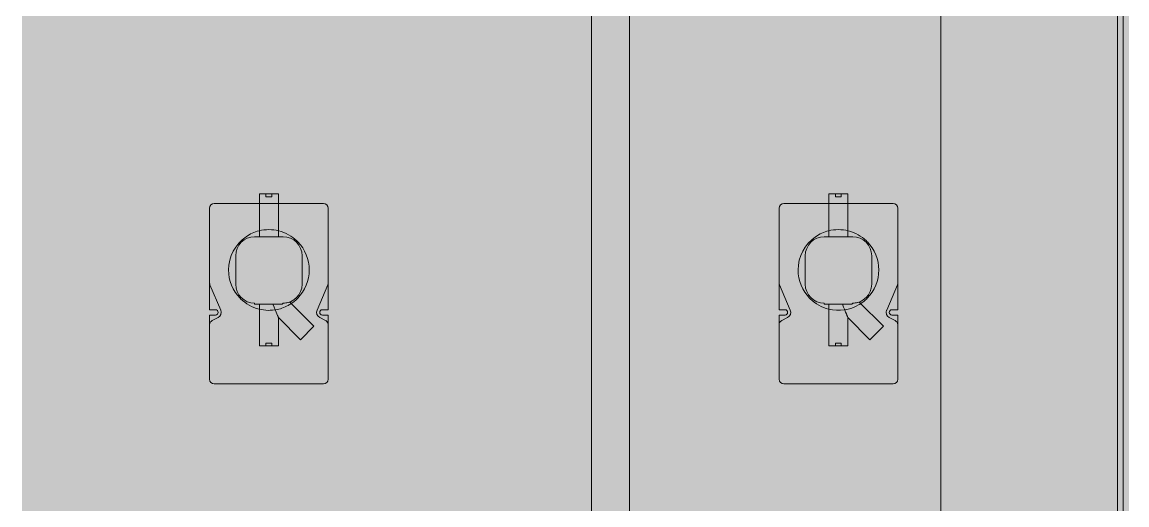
# Model space of a CAD drawing. Header units: millimetres. Extents: x -11450 to 1579, y -1115 to 3078.
# Drawn here: x -6540 to -5376, y 1453 to 1961 of the extents above; entities that cross this region are included whole.
import ezdxf

# ---------------------------------------------------------------- set-up
doc = ezdxf.new("R2010")
doc.units = ezdxf.units.MM
for name, color, linetype, lineweight in [('A-WALL-____-OTLN', 113, 'Continuous', 20), ('E-ELEC-EQPM-OTLN', 71, 'Continuous', 9), ('G-XREF-____-OTLN', 8, 'Continuous', 9), ('M-EQPM-____-OTLN', 50, 'Continuous', 9)]:
    doc.layers.add(name, color=color, linetype=linetype, lineweight=lineweight)

# ---------------------------------------------------------------- blocks, each defined once
blk = doc.blocks.new('SLM 0100 frame 19_02_26 - ASY SLM 0100 frame_iam-1661710-Разрез 11')
at = {"layer": 'G-XREF-____-OTLN'}
for points in [[(-5380, 0), (-5374, 0), (-5374, 2690), (-5380, 2690), (-5380, 28.9)], [(-5938.8, 140), (-5936, 140), (-5936, 2105), (-5940, 2105), (-5940, 140)], [(-5904, 140), (-5904, 2105), (-5936, 2105), (-5936, 140), (-5910.5, 140)], [(-5901.2, 140), (-5900, 140), (-5900, 2105), (-5904, 2105), (-5904, 140)]]:
    blk.add_hatch(color=256, dxfattribs=at).paths.add_polyline_path(points)
for p, q in [((-5940, 2105), (-5940, 140)), ((-5900, 140), (-5900, 2105)), ((-5380, 2105.6), (-5380, 139.4))]:
    blk.add_line(p, q, dxfattribs=at)
blk = doc.blocks.new('SLM 0100 frame 19_02_26 - Standard-1660941-Разрез 11')
blk.add_blockref('SLM 0100 frame 19_02_26 - ASY SLM 0100 frame_iam-1661710-Разрез 11', (0, 0))
blk = doc.blocks.new('Control box _1 - Шкаф ШУН-НС1-1447558-Разрез 11')
at = {"layer": 'E-ELEC-EQPM-OTLN'}
h = blk.add_hatch(color=9, dxfattribs=at)
h.paths.add_polyline_path([(-5954.3, 1312.4), (-5940, 1312.4), (-5940, 1400), (-5954.3, 1400), (-5954.3, 1325.5)])
h.paths.add_polyline_path([(-5497.7, 1312.4), (-5380, 1312.4), (-5380, 1400), (-5540, 1400), (-5540, 1312.4)])
h.paths.add_polyline_path([(-5580, 1312.4), (-5580, 1400), (-5900, 1400), (-5900, 1312.4), (-5704.1, 1312.4)])
h.paths.add_polyline_path([(-5600.9, 2050), (-5580, 2050), (-5580, 2105), (-5900, 2105), (-5900, 2050), (-5704.1, 2050)])
h.paths.add_polyline_path([(-5940, 2050), (-5940, 2105), (-5954.3, 2105), (-5954.3, 2050)])
for p, q in [((-5954.3, 2105), (-5954.3, 2050)), ((-5954.3, 2050), (-5954.3, 2105)), ((-5954.3, 1400), (-5954.3, 1312.4)), ((-5954.3, 1312.4), (-5954.3, 1400)), ((-5954.3, 1312.4), (-5940, 1312.4)), ((-5940, 1312.4), (-5954.3, 1312.4)), ((-5900, 1312.4), (-5380, 1312.4)), ((-5380, 1312.4), (-5900, 1312.4))]:
    blk.add_line(p, q, dxfattribs=at)
blk = doc.blocks.new('Control box _1 - Шкаф ШУН-ПВ-1447578-Разрез 11')
at = {"layer": 'E-ELEC-EQPM-OTLN'}
h = blk.add_hatch(color=9, dxfattribs=at)
h.paths.add_polyline_path([(-5300, 1400), (-5193.2, 1400), (-5193.2, 1500), (-5300, 1500), (-5300, 1465.7)])
h.paths.add_polyline_path([(-5084.9, 1400), (-4984.8, 1400), (-4984.8, 1500), (-5130.2, 1500), (-5130.2, 1400)])
h.paths.add_polyline_path([(-5300, 1540), (-5193.2, 1540), (-5193.4, 1638), (-5198.2, 1638), (-5198.2, 1652), (-5244.2, 1652), (-5244.2, 1670), (-5206.7, 1670), (-5206.7, 1679), (-5228.2, 1679), (-5228.2, 1682), (-5259.2, 1682), (-5259.2, 1703), (-5201.7, 1703), (-5201.7, 1741.3), (-5230.5, 1741.3), (-5230.5, 1769), (-5267, 1789.4), (-5267, 1789.7), (-5269.3, 1790), (-5286.6, 1790.3), (-5289, 1791), (-5289.8, 1791.6), (-5290.9, 1793.1), (-5291.3, 1795), (-5291.3, 1862), (-5298.8, 1862), (-5298.8, 1902), (-5291.3, 1902), (-5291.3, 2038), (-5297.6, 2038), (-5297.6, 2026), (-5298.8, 2026.4), (-5298.8, 2083.7), (-5297.6, 2083.7), (-5297.6, 2080), (-5291.3, 2080), (-5291.3, 2172.1), (-5290.3, 2174.6), (-5289.3, 2175.8), (-5288.4, 2176.4), (-5282, 2177), (-5265.3, 2177.3), (-5265.5, 2178), (-5265.3, 2178.2), (-5219.9, 2204), (-5193.2, 2213.3), (-5193.5, 2232), (-5195.7, 2232), (-5195.7, 2270), (-5209.7, 2270), (-5209.7, 2291), (-5195.7, 2291), (-5195.7, 2329), (-5193.2, 2329), (-5193.2, 2378), (-5199.2, 2378), (-5199.2, 2400), (-5300, 2400), (-5300, 1570.8)])
h.paths.add_polyline_path([(-5130.2, 1540), (-4984.8, 1540), (-4984.8, 1600), (-4972.2, 1616.4), (-4972.2, 1691), (-5015.4, 1691), (-5024.2, 1692.8), (-5029.6, 1695), (-5036, 1699.9), (-5038.9, 1703.2), (-5041.9, 1708.6), (-5043.4, 1711.8), (-5097.2, 1711.9), (-5097.2, 1740), (-5110.7, 1740.1), (-5121.7, 1740.9), (-5121.7, 1703), (-5064.2, 1702.7), (-5064.2, 1682), (-5095.2, 1682), (-5095.2, 1679), (-5116.7, 1679), (-5116.7, 1670), (-5079.2, 1670), (-5079.2, 1652), (-5125.2, 1652), (-5125.2, 1638), (-5130.2, 1638), (-5130.2, 1605.8)])
h.paths.add_polyline_path([(-4972.2, 1789.9), (-4972.3, 1789.9), (-4972.3, 1789.9)])
h.paths.add_polyline_path([(-5549.3, 2145), (-5380, 2145), (-5380, 2400), (-5572.2, 2400), (-5572.2, 2145)])
h.paths.add_polyline_path([(-4972.2, 2220.7), (-4972.2, 2400), (-4977.4, 2400), (-4977.3, 2378), (-4989.8, 2378), (-4989.8, 2224.2), (-4983.9, 2223.1), (-4978.9, 2222.1)])
h.paths.add_polyline_path([(-5130.2, 2225.5), (-5103.4, 2227), (-5039.8, 2227), (-5039.8, 2378), (-5052.3, 2378), (-5052.3, 2400), (-5124.2, 2400), (-5124.2, 2378), (-5130.2, 2378), (-5130, 2329), (-5127.7, 2329), (-5127.7, 2291), (-5113.7, 2291), (-5113.7, 2270), (-5127.7, 2270), (-5127.7, 2232), (-5130.2, 2232), (-5130.2, 2227)])
h = blk.add_hatch(color=9, dxfattribs=at)
h.paths.add_polyline_path([(-5108.8, 1740), (-5097.2, 1740.1), (-5097.2, 1741.3), (-5121.7, 1740.9), (-5110.7, 1740.1)])
h.paths.add_polyline_path([(-5089.8, 1750), (-5044.8, 1750), (-5044.8, 1781), (-5039.8, 1781.1), (-5039.8, 1971.8), (-5038.6, 1971.8), (-5038.6, 1992.5), (-5060.2, 1992.5), (-5061.6, 1994), (-5061.6, 2017.9), (-5059.1, 2018.3), (-5057.8, 2018.3), (-5057.8, 2029.3), (-5065.8, 2029.3), (-5066, 2027.6), (-5067.2, 2027.6), (-5070.5, 2041.2), (-5073.8, 2051.6), (-5073.6, 2049.9), (-5066, 2020), (-5064.1, 1985.6), (-5097, 1987), (-5099.6, 2020.5), (-5109.2, 2051.6), (-5113.7, 2059.3), (-5113.7, 2049), (-5127.7, 2049), (-5127.7, 2011), (-5130.2, 2011), (-5130, 1962), (-5125.2, 1962), (-5125.2, 1948), (-5079.2, 1948), (-5079.2, 1930), (-5116.7, 1930), (-5116.7, 1921), (-5095.2, 1921), (-5095.2, 1918), (-5064.2, 1918), (-5064.2, 1897), (-5121.7, 1897), (-5121.7, 1858.8), (-5093, 1858.8), (-5093, 1750), (-5091.6, 1750)])
h.paths.add_polyline_path([(-4981.6, 1751), (-4972.2, 1751.1), (-4972.3, 1789.9), (-4972.2, 1790), (-4972.5, 1992.5), (-4991, 1992.5), (-4990.7, 1971.8), (-4989.8, 1971.8), (-4989.5, 1781), (-4984.8, 1781), (-4984.8, 1751), (-4981.7, 1751)])
h.paths.add_polyline_path([(-5291.3, 2080), (-5297.6, 2080), (-5297.6, 2083.7), (-5298.8, 2083.7), (-5298.6, 2076.3), (-5291.3, 2076.6), (-5291.3, 2079)])
h.paths.add_polyline_path([(-5291.3, 2038), (-5291.3, 2041.8), (-5298.8, 2041.8), (-5298.8, 2033), (-5297.6, 2033), (-5297.6, 2038)])
h.paths.add_polyline_path([(-5289.4, 1791.2), (-5285.7, 1790.3), (-5288.5, 1791)])
h.paths.add_polyline_path([(-5230.5, 1769), (-5230.5, 1858.8), (-5201.7, 1858.8), (-5201.7, 1897), (-5259.2, 1897), (-5259.2, 1918), (-5228.2, 1918), (-5228.2, 1921), (-5206.7, 1921.2), (-5206.7, 1930), (-5244.2, 1930), (-5244.2, 1948), (-5198.2, 1948), (-5198.2, 1962), (-5193.2, 1962), (-5193.5, 2011), (-5195.7, 2011), (-5195.7, 2049), (-5209.7, 2049), (-5209.7, 2070), (-5195.7, 2070), (-5195.7, 2108), (-5193.2, 2108), (-5193.5, 2213.2), (-5220.4, 2203.7), (-5265.6, 2177.6), (-5265.3, 2177.3), (-5286.3, 2176.6), (-5289.6, 2175.6), (-5290.8, 2173.9), (-5291.3, 2172), (-5291.3, 2080), (-5278.7, 2080), (-5278.7, 2038), (-5291.3, 2038), (-5291.3, 1902), (-5281.4, 1902), (-5281.4, 1862), (-5291.3, 1862), (-5291.3, 1794.9), (-5290.6, 1792.6), (-5288.4, 1790.6), (-5282, 1790), (-5268, 1789.7), (-5265.3, 1788.8), (-5231.8, 1769.8)])
h.paths.add_polyline_path([(-5263.2, 1789.4), (-5262.5, 1789.7), (-5262.9, 1789.4)])
h.paths.add_polyline_path([(-5297.9, 1862), (-5297.6, 1862), (-5297.9, 1902), (-5298.8, 1902), (-5298.8, 1862)])
h.paths.add_polyline_path([(-5074.7, 2054.3), (-5079.7, 2066.5), (-5084.5, 2076.1), (-5084.5, 2075.8), (-5076.1, 2057.4)])
h.paths.add_polyline_path([(-5127.7, 2070), (-5120, 2070), (-5126, 2080.1), (-5099.6, 2100), (-5087.2, 2081.1), (-5065.8, 2081.1), (-5065.8, 2079.3), (-5057.5, 2079.3), (-5058.1, 2090.3), (-5061.6, 2090.7), (-5061.3, 2115), (-5060.2, 2116.2), (-5038.6, 2116.2), (-5039, 2136.8), (-5039.8, 2136.8), (-5039.8, 2177), (-5039.8, 2177.4), (-5039.8, 2227), (-5108.8, 2227), (-5130.2, 2225.4), (-5130, 2108), (-5127.7, 2108), (-5127.7, 2078)])
h.paths.add_polyline_path([(-4983.8, 2116.2), (-4972.2, 2116.2), (-4972.2, 2220.7), (-4989.8, 2224), (-4989.8, 2136.8), (-4991, 2136.8), (-4991, 2116.2), (-4985.6, 2116.2)])
h = blk.add_hatch(color=253, dxfattribs=at)
h.paths.add_polyline_path([(-5386, 1440), (-5380, 1440), (-5380, 2000), (-5386, 2000), (-5386, 1465.7)])
h.paths.add_polyline_path([(-5386, 2040), (-5380, 2040), (-5380, 2105), (-5540, 2105), (-5540, 2050), (-5386, 2050)])
h = blk.add_hatch(color=254, dxfattribs=at)
h.paths.add_polyline_path([(-5293, 1862), (-5291.3, 1862), (-5291.3, 1874.6), (-5293.1, 1876.8), (-5293.9, 1880.9), (-5293.8, 1883.7), (-5292.9, 1887.6), (-5291.3, 1889.9), (-5291.3, 1902), (-5297.6, 1902), (-5297.6, 1862), (-5295.8, 1862)])
h.paths.add_polyline_path([(-5298.8, 2026), (-5297.6, 2026.4), (-5297.6, 2033), (-5298.8, 2033), (-5298.8, 2026.4)])
h.paths.add_polyline_path([(-5291.3, 2041.8), (-5291.3, 2052), (-5292.8, 2053.8), (-5293.6, 2057.8), (-5293.5, 2060.8), (-5292.6, 2064.6), (-5291.3, 2066.5), (-5291.3, 2076.3), (-5298.8, 2076.3), (-5298.8, 2041.8), (-5292.2, 2041.8)])
h.paths.add_polyline_path([(-5289.9, 2038), (-5289.9, 2041.8), (-5291.3, 2041.8), (-5291.1, 2038)])
h.paths.add_polyline_path([(-5289.9, 2076.3), (-5289.9, 2080), (-5291.3, 2080), (-5291.1, 2076.3)])
h = blk.add_hatch(color=254, dxfattribs=at)
h.paths.add_polyline_path([(-5291.3, 1862), (-5281.4, 1862), (-5281.4, 1902), (-5291.3, 1902), (-5291.2, 1889.5), (-5290.4, 1889.8), (-5286.4, 1889), (-5285.7, 1880.8), (-5286.9, 1874.5), (-5291.3, 1874.1), (-5291.3, 1862)])
h.paths.add_polyline_path([(-5279.9, 2038), (-5278.7, 2038), (-5278.7, 2080), (-5289.9, 2080), (-5289.9, 2076.3), (-5280.2, 2076.3), (-5280.2, 2041.8), (-5289.9, 2041.8), (-5289.9, 2038), (-5280.2, 2038)])
h.paths.add_polyline_path([(-5291.3, 2041.8), (-5291.1, 2041.8), (-5291.3, 2051.1)])
h.paths.add_polyline_path([(-5291.3, 2066), (-5291.1, 2066.5), (-5291.3, 2066.5)])
h = blk.add_hatch(color=254, dxfattribs=at)
h.paths.add_polyline_path([(-5291.1, 2041.8), (-5289.9, 2041.8), (-5290.1, 2051.2), (-5290.5, 2051.1), (-5291.1, 2051.5), (-5291.1, 2051.1)])
h.paths.add_polyline_path([(-5291.1, 2066.2), (-5290.1, 2066.8), (-5289.9, 2066.9), (-5289.9, 2076.3), (-5291.1, 2076.3), (-5291.1, 2066.5)])
for color, points in [(254, [(-5289, 2041.8), (-5280.2, 2041.8), (-5280.2, 2076.3), (-5289.9, 2076.3), (-5289.7, 2066.8), (-5286.1, 2066.5), (-5285.3, 2058), (-5286.3, 2051.5), (-5289.9, 2051.1), (-5289.9, 2041.8), (-5289, 2041.8)]), (9, [(-5290.1, 2053.6), (-5289.9, 2053.8), (-5290.3, 2064.4), (-5291.1, 2064.1), (-5291.1, 2053.6), (-5290.2, 2053.6)]), (254, [(-5289.9, 2051.2), (-5286.1, 2051.5), (-5285.2, 2059), (-5286.1, 2066.5), (-5289.9, 2066.5), (-5289.5, 2060.2), (-5288.8, 2060.2), (-5289, 2057.8), (-5289.8, 2057.8), (-5289.9, 2051.3)]), (9, [(-5289.9, 2053.6), (-5289.8, 2053.8), (-5289.6, 2057.8), (-5288.8, 2057.8), (-5289, 2060.2), (-5289.8, 2060.2), (-5289.9, 2053.6)]), (9, [(-5079, 1740), (-5044.8, 1740.4), (-5044.8, 1750), (-5093, 1750), (-5093, 1741.3), (-5097.2, 1741.1), (-5097.2, 1740), (-5080.4, 1740)]), (9, [(-5044.9, 1711.8), (-5043.3, 1712.2), (-5043.9, 1714.4), (-5044.8, 1721), (-5044.9, 1740), (-5097.2, 1740), (-5097.2, 1711.8), (-5051.1, 1711.8)])]:
    blk.add_hatch(color=color, dxfattribs=at).paths.add_polyline_path(points)
h = blk.add_hatch(color=9, dxfattribs=at)
h.paths.add_polyline_path([(-5291.3, 1874.6), (-5291.3, 1874.6), (-5292.5, 1876)])
h.paths.add_polyline_path([(-5293.9, 1880.8), (-5293.4, 1882.3), (-5293.9, 1882.6), (-5293.9, 1880.9)])
h.paths.add_polyline_path([(-5293, 1887.4), (-5292.5, 1888), (-5293, 1887.4)])
h.paths.add_polyline_path([(-5293.6, 2057.8), (-5293.1, 2059.3), (-5293.7, 2059.6), (-5293.7, 2058.4)])
h.paths.add_polyline_path([(-5293.6, 2060.2), (-5293.5, 2060.5), (-5293.6, 2060.4)])
h = blk.add_hatch(color=9, dxfattribs=at)
h.paths.add_polyline_path([(-5291.3, 1874.6), (-5291.6, 1876.6), (-5292.6, 1876.8), (-5292.9, 1879.3), (-5292.5, 1880.8), (-5291.6, 1880.8), (-5292.1, 1883.2), (-5292.9, 1883.2), (-5292.5, 1887.4), (-5291.3, 1887.4), (-5291.6, 1889.1), (-5293.1, 1887.2), (-5293.4, 1884.6), (-5293.8, 1883.7), (-5293.6, 1882.6), (-5293.4, 1881.7), (-5293.8, 1880.3), (-5293.6, 1879.8), (-5293.4, 1879.2), (-5293, 1876.6), (-5291.6, 1874.9)])
h.paths.add_polyline_path([(-5291.3, 2052), (-5291.3, 2053.6), (-5292.2, 2053.8), (-5292.6, 2056.3), (-5292.2, 2057.8), (-5291.3, 2057.8), (-5291.3, 2060.2), (-5292.6, 2060.2), (-5292.2, 2064.4), (-5291.3, 2064.4), (-5291.3, 2066), (-5292.8, 2064.2), (-5293.1, 2061.4), (-5293.5, 2060.8), (-5293.3, 2059.6), (-5293.1, 2058.7), (-5293.5, 2057.2), (-5293.3, 2056.8), (-5293.1, 2056.1), (-5292.7, 2053.6), (-5292.2, 2053)])
h = blk.add_hatch(color=9, dxfattribs=at)
h.paths.add_polyline_path([(-5292.6, 1884.6), (-5292.5, 1883.2), (-5292.4, 1883.2), (-5292.5, 1883.9)])
h.paths.add_polyline_path([(-5292.6, 1879.3), (-5292.8, 1880.8), (-5292.9, 1880.8), (-5292.6, 1879.5)])
h.paths.add_polyline_path([(-5292.4, 1876.6), (-5291.3, 1876.9), (-5291.6, 1887.4), (-5292.6, 1887.2), (-5292.7, 1885.4), (-5292.1, 1883.2), (-5291.6, 1883.2), (-5292.1, 1880.8), (-5292.8, 1877.8), (-5292.5, 1876.6)])
h.paths.add_polyline_path([(-5292.3, 2056.3), (-5292.5, 2057.8), (-5292.6, 2057.8), (-5292.4, 2056.7)])
h.paths.add_polyline_path([(-5291.7, 2053.6), (-5291.3, 2054), (-5291.3, 2057.8), (-5291.8, 2057.7), (-5292.4, 2055.1), (-5292.2, 2053.6), (-5292.1, 2053.6)])
h.paths.add_polyline_path([(-5292.2, 2060.2), (-5292.1, 2060.2), (-5292.5, 2060.7), (-5292.4, 2060.2)])
h.paths.add_polyline_path([(-5291.7, 2060.2), (-5291.3, 2060.6), (-5291.3, 2064.4), (-5292.2, 2064.2), (-5292.4, 2062.4), (-5291.8, 2060.3)])
h = blk.add_hatch(color=9, dxfattribs=at)
h.paths.add_polyline_path([(-5292.5, 1876.6), (-5292.6, 1876.8), (-5292.7, 1878.6), (-5292.8, 1880.3), (-5292.9, 1878.6), (-5292.6, 1876.7)])
h.paths.add_polyline_path([(-5291.6, 1880.8), (-5291.6, 1880.8), (-5291.6, 1880.8)])
h.paths.add_polyline_path([(-5292.9, 1883.2), (-5292.9, 1883.2), (-5292.7, 1885.9), (-5292.9, 1885)])
h.paths.add_polyline_path([(-5292.5, 2054.6), (-5292.5, 2057.3), (-5292.6, 2056), (-5292.5, 2054.9)])
h.paths.add_polyline_path([(-5292.1, 2060.2), (-5291.8, 2060.3), (-5292.2, 2061)])
h.paths.add_polyline_path([(-5292.6, 2060.2), (-5292.4, 2062.9), (-5292.6, 2061.4)])
h = blk.add_hatch(color=9, dxfattribs=at)
h.paths.add_polyline_path([(-5290.8, 1874.1), (-5286.5, 1874.6), (-5285.7, 1883.2), (-5286.5, 1889.5), (-5291.3, 1889.2), (-5291.3, 1887.4), (-5290.1, 1887.2), (-5289.9, 1883.2), (-5289.2, 1883.2), (-5289.3, 1880.8), (-5290.1, 1880.8), (-5290.5, 1876.6), (-5291.3, 1876.6), (-5291.2, 1874.5), (-5290.9, 1874.1)])
h.paths.add_polyline_path([(-5291.3, 2064.4), (-5291.1, 2064.4), (-5291.3, 2064.9)])
h = blk.add_hatch(color=254, dxfattribs=at)
h.paths.add_polyline_path([(-5290.5, 2051.1), (-5289.9, 2051.5), (-5290.3, 2053.6), (-5291.1, 2053.6), (-5290.9, 2051.5)])
h.paths.add_polyline_path([(-5290.2, 2064.4), (-5289.9, 2064.4), (-5290.1, 2066.8), (-5290.5, 2066.9), (-5291.1, 2066), (-5291.1, 2064.4), (-5290.3, 2064.4)])
h = blk.add_hatch(color=9, dxfattribs=at)
h.paths.add_polyline_path([(-5290.1, 1876.6), (-5290.1, 1876.8), (-5289.8, 1880.8), (-5289.2, 1880.8), (-5289.3, 1883.2), (-5290.1, 1883.2), (-5290.5, 1887.4), (-5291.3, 1887.1), (-5291.3, 1876.6), (-5290.1, 1876.6)])
h.paths.add_polyline_path([(-5291.3, 2053.6), (-5291.1, 2053.9), (-5291.3, 2053.6)])
h = blk.add_hatch(color=254, dxfattribs=at)
h.paths.add_polyline_path([(-5290.9, 1874.1), (-5290.9, 1874.2), (-5291.2, 1874.5)])
h.paths.add_polyline_path([(-5286.5, 1874.5), (-5285.7, 1883.2), (-5285.7, 1880.8), (-5286.5, 1874.5)])
h = blk.add_hatch(color=253, dxfattribs=at)
h.paths.add_polyline_path([(-4972.2, 1400), (-4972.2, 1500), (-4984.8, 1500), (-4984.8, 1400), (-4973, 1400)])
h.paths.add_polyline_path([(-4984.8, 1540), (-4972.2, 1540), (-4972.2, 1616.4), (-4973, 1615.7), (-4984.8, 1600)])
for p, q in [((-5572.2, 2400), (-5380, 2400)), ((-5380, 2400), (-5572.2, 2400)), ((-5572.2, 2400), (-5572.2, 2145)), ((-5572.2, 2145), (-5572.2, 2400)), ((-5300, 2400), (-4972.2, 2400)), ((-4972.2, 2400), (-5300, 2400)), ((-4972.2, 1400), (-4972.2, 2400)), ((-4972.2, 1400), (-4972.2, 2400)), ((-5572.2, 2105), (-5572.2, 1400)), ((-5572.2, 1400), (-5572.2, 2105)), ((-5572.2, 1400), (-5380, 1400)), ((-5380, 1400), (-5572.2, 1400)), ((-5300, 1400), (-4972.2, 1400)), ((-4972.2, 1400), (-5300, 1400))]:
    blk.add_line(p, q, dxfattribs=at)
blk = doc.blocks.new('Дозирующий насос Seko Tekna Evo APG 800 - СДР 030 Дозатор реагента _ipt-1720418-Разрез 11')
at = {"layer": 'G-XREF-____-OTLN'}
for p, q in [((-6290, 1770), (-6337.5, 1770)), ((-6290, 1770), (-6337.5, 1770)), ((-6290, 1780), (-6290, 1735)), ((-6283, 1780), (-6290, 1780)), ((-6270, 1780), (-6290, 1780)), ((-6270, 1770), (-6290, 1770)), ((-6270, 1770), (-6290, 1770)), ((-6277.3, 1780), (-6282.7, 1780)), ((-6270, 1780), (-6277, 1780)), ((-6270, 1735), (-6270, 1780)), ((-6222.5, 1770), (-6270, 1770)), ((-6222.5, 1770), (-6270, 1770)), ((-6342.5, 1765), (-6342.5, 1686.3)), ((-6342.5, 1765), (-6342.5, 1658.1)), ((-6217.5, 1686.3), (-6217.5, 1765)), ((-6217.5, 1658.1), (-6217.5, 1765)), ((-6265, 1735), (-6295, 1735)), ((-6295, 1735), (-6290, 1735)), ((-6290, 1735), (-6270, 1735)), ((-6290, 1735), (-6270, 1735)), ((-6290, 1735), (-6270, 1735)), ((-6270, 1735), (-6265, 1735)), ((-6315, 1715), (-6315, 1685)), ((-6315, 1685), (-6315, 1715)), ((-6245, 1685), (-6245, 1715)), ((-6245, 1715), (-6245, 1685)), ((-6342.5, 1658.1), (-6342.5, 1686.3)), ((-6342.1, 1684.4), (-6330.8, 1657.6)), ((-6342.1, 1684.4), (-6330.8, 1657.6)), ((-6229.2, 1657.6), (-6217.9, 1684.4)), ((-6217.9, 1684.4), (-6229.2, 1657.6)), ((-6217.5, 1686.3), (-6217.5, 1658.1)), ((-6295, 1664), (-6295, 1665)), ((-6295, 1665), (-6295, 1664)), ((-6265, 1665), (-6266, 1664)), ((-6265, 1665), (-6266, 1664)), ((-6266, 1664), (-6265, 1665)), ((-6265, 1665), (-6266, 1664)), ((-6232.7, 1640.8), (-6258.1, 1666.2)), ((-6336.3, 1658.1), (-6342.5, 1658.1)), ((-6336.3, 1658.1), (-6342.5, 1658.1)), ((-6266, 1664), (-6295, 1664)), ((-6290, 1664), (-6295, 1664)), ((-6290, 1664), (-6290, 1620)), ((-6290, 1664), (-6275.9, 1664)), ((-6266, 1664), (-6290, 1664)), ((-6290, 1664), (-6275.9, 1664)), ((-6217.5, 1658.1), (-6223.7, 1658.1)), ((-6217.5, 1658.1), (-6223.7, 1658.1)), ((-6342.5, 1652.5), (-6342.5, 1585)), ((-6342.5, 1652.5), (-6336.3, 1652.5)), ((-6342.5, 1652.5), (-6336.3, 1652.5)), ((-6342.5, 1642.3), (-6342.5, 1652.5)), ((-6342.5, 1642.3), (-6342.5, 1585)), ((-6333.5, 1650), (-6339.8, 1646.7)), ((-6333.5, 1650), (-6339.8, 1646.7)), ((-6270, 1649.9), (-6246.8, 1626.6)), ((-6270, 1620), (-6270, 1649.9)), ((-6220.2, 1646.7), (-6226.5, 1650)), ((-6226.5, 1650), (-6220.2, 1646.7)), ((-6223.7, 1652.5), (-6217.5, 1652.5)), ((-6223.7, 1652.5), (-6217.5, 1652.5)), ((-6217.5, 1652.5), (-6217.5, 1642.3)), ((-6217.5, 1585), (-6217.5, 1652.5)), ((-6217.5, 1585), (-6217.5, 1642.3)), ((-6246.8, 1626.6), (-6232.7, 1640.8)), ((-6246.8, 1626.6), (-6232.7, 1640.8)), ((-6290, 1620), (-6283, 1620)), ((-6290, 1620), (-6270, 1620)), ((-6282.7, 1620), (-6277.3, 1620)), ((-6277, 1620), (-6270, 1620)), ((-6337.5, 1580), (-6222.5, 1580)), ((-6337.5, 1580), (-6222.5, 1580))]:
    blk.add_line(p, q, dxfattribs=at)
at = {"layer": 'G-XREF-____-OTLN', "flags": 128}
for points in [[(-6266, 1664), (-6271, 1664), (-6275.9, 1664)], [(-6275.9, 1664), (-6271, 1664), (-6266, 1664)]]:
    blk.add_lwpolyline(points, dxfattribs=at)
at = {"layer": 'G-XREF-____-OTLN'}
for centre, radius, start, end in [((-6337.5, 1765), 5, 90, 180), ((-6337.5, 1765), 5, 90, 180), ((-6222.5, 1765), 5, 360, 90), ((-6222.5, 1765), 5, 360, 90), ((-6280, 1700), 42.5, 124.5603, 180), ((-6280, 1700), 42.5, 124.5603, 180), ((-6295, 1715), 20, 90, 180), ((-6295, 1715), 20, 90, 180), ((-6280, 1700), 42.5, 104.1947, 124.5603), ((-6280, 1700), 42.5, 104.1947, 124.5603), ((-6280, 1700), 42.5, 75.9188, 104.1947), ((-6280, 1700), 42.5, 75.9188, 104.1947), ((-6280, 1700), 42.5, 45.9462, 75.9188), ((-6280, 1700), 42.5, 45.9462, 75.9188), ((-6265, 1715), 20, 360, 90), ((-6265, 1715), 20, 360, 90), ((-6280, 1700), 42.5, 44.259, 45.9462), ((-6280, 1700), 42.5, 44.259, 45.9462), ((-6280, 1700), 42.5, 360, 44.259), ((-6280, 1700), 42.5, 360, 44.259), ((-6280, 1700), 42.5, 180, 224.4688), ((-6280, 1700), 42.5, 180, 224.4688), ((-6280, 1700), 42.5, 315.5312, 360), ((-6280, 1700), 42.5, 315.5312, 360), ((-6337.5, 1686.3), 5, 180, 202.9718), ((-6337.5, 1686.3), 5, 180, 202.9718), ((-6295, 1685), 20, 180, 270), ((-6295, 1685), 20, 180, 270), ((-6265, 1685), 20, 270, 360), ((-6265, 1685), 20, 270, 360), ((-6222.5, 1686.3), 5, 337.0282, 0), ((-6222.5, 1686.3), 5, 337.0282, 0), ((-6280, 1700), 42.5, 224.4688, 225.5312), ((-6280, 1700), 42.5, 224.4688, 225.5312), ((-6280, 1700), 42.5, 225.5312, 255.8824), ((-6280, 1700), 42.5, 225.5312, 255.8824), ((-6280, 1700), 42.5, 301.3394, 303.566), ((-6280, 1700), 42.5, 301.3394, 303.566), ((-6280, 1700), 42.5, 303.566, 314.4688), ((-6280, 1700), 42.5, 303.566, 314.4688), ((-6280, 1700), 42.5, 314.4688, 315.5312), ((-6280, 1700), 42.5, 314.4688, 315.5312), ((-6336.3, 1655.3), 2.8, 270, 90), ((-6336.3, 1655.3), 2.8, 270, 90), ((-6336.3, 1655.3), 6, 297.5411, 22.9718), ((-6336.3, 1655.3), 6, 297.5411, 22.9718), ((-6280, 1700), 42.5, 255.8824, 281.6781), ((-6280, 1700), 42.5, 255.8824, 281.6781), ((-6280, 1700), 42.5, 281.7842, 300.859), ((-6280, 1700), 42.5, 281.7842, 300.859), ((-6223.7, 1655.3), 6, 157.0282, 242.4589), ((-6223.7, 1655.3), 6, 157.0282, 242.4589), ((-6223.7, 1655.3), 2.8, 90, 270), ((-6223.7, 1655.3), 2.8, 90, 270), ((-6337.5, 1642.3), 5, 117.5411, 180), ((-6337.5, 1642.3), 5, 117.5411, 180), ((-6222.5, 1642.3), 5, 0, 62.4589), ((-6222.5, 1642.3), 5, 60.3255, 62.4589), ((-6222.5, 1642.3), 5, 360, 60.3255), ((-6337.5, 1585), 5, 180, 270), ((-6337.5, 1585), 5, 180, 270), ((-6222.5, 1585), 5, 270, 0), ((-6222.5, 1585), 5, 270, 0)]:
    blk.add_arc(centre, radius, start, end, dxfattribs=at)
for points in [[(-6258.1, 1666.2), (-6258.1, 1666.2), (-6259.5, 1665.6), (-6263, 1665.1), (-6265, 1665)], [(-6265, 1665), (-6263, 1665.1), (-6259.5, 1665.6), (-6258.1, 1666.2), (-6258.1, 1666.2)], [(-6275.9, 1664), (-6274.1, 1659.5), (-6271.1, 1652.6), (-6270, 1650.1), (-6270, 1649.9)], [(-6270, 1649.9), (-6270.2, 1650), (-6271.2, 1652.6), (-6273.9, 1659.6), (-6275.9, 1664)]]:
    blk.add_open_spline(points, degree=3, dxfattribs=at)
blk = doc.blocks.new('Дозирующий насос Seko Tekna Evo APG 800 - Standard-1720424-Разрез 11')
at = {"layer": 'M-EQPM-____-OTLN'}
for p, q in [((-6283.1, 1780), (-6283.1, 1777)), ((-6280, 1780), (-6283.1, 1780)), ((-6283.1, 1777), (-6280, 1777)), ((-6280, 1780), (-6283, 1780)), ((-6283, 1777), (-6280, 1777)), ((-6277.1, 1780), (-6280, 1780)), ((-6277, 1780), (-6280, 1780)), ((-6280, 1777), (-6277.1, 1777)), ((-6280, 1777), (-6277, 1777)), ((-6277, 1777), (-6277, 1780)), ((-6283.1, 1623), (-6283.1, 1620)), ((-6280, 1623), (-6283.1, 1623)), ((-6283.1, 1620), (-6280, 1620)), ((-6280, 1623), (-6283, 1623)), ((-6283, 1620), (-6280, 1620)), ((-6277.1, 1623), (-6280, 1623)), ((-6277, 1623), (-6280, 1623)), ((-6280, 1620), (-6277.1, 1620)), ((-6280, 1620), (-6277, 1620)), ((-6277, 1620), (-6277, 1623))]:
    blk.add_line(p, q, dxfattribs=at)
blk.add_blockref('Дозирующий насос Seko Tekna Evo APG 800 - СДР 030 Дозатор реагента _ipt-1720418-Разрез 11', (0, 0))
blk = doc.blocks.new('Дозирующий насос Seko Tekna Evo APG 800 - СДР 030 Дозатор реагента _ipt-V372-Разрез 11')
at = {"layer": 'G-XREF-____-OTLN'}
for p, q in [((-5690, 1770), (-5737.5, 1770)), ((-5690, 1770), (-5737.5, 1770)), ((-5690, 1780), (-5690, 1735)), ((-5683, 1780), (-5690, 1780)), ((-5670, 1780), (-5690, 1780)), ((-5670, 1770), (-5690, 1770)), ((-5670, 1770), (-5690, 1770)), ((-5678.4, 1780), (-5682.7, 1780)), ((-5677.3, 1780), (-5678.2, 1780)), ((-5670, 1780), (-5677, 1780)), ((-5670, 1735), (-5670, 1780)), ((-5622.5, 1770), (-5670, 1770)), ((-5622.5, 1770), (-5670, 1770)), ((-5742.5, 1765), (-5742.5, 1686.3)), ((-5742.5, 1765), (-5742.5, 1658.1)), ((-5617.5, 1686.3), (-5617.5, 1765)), ((-5617.5, 1658.1), (-5617.5, 1765)), ((-5704.1, 1735), (-5704.1, 1735)), ((-5665, 1735), (-5695, 1735)), ((-5695, 1735), (-5690, 1735)), ((-5690, 1735), (-5670, 1735)), ((-5690, 1735), (-5670, 1735)), ((-5690, 1735), (-5670, 1735)), ((-5670, 1735), (-5665, 1735)), ((-5715, 1715), (-5715, 1685)), ((-5715, 1685), (-5715, 1715)), ((-5645, 1685), (-5645, 1715)), ((-5645, 1715), (-5645, 1685)), ((-5742.5, 1658.1), (-5742.5, 1686.3)), ((-5742.1, 1684.4), (-5730.8, 1657.6)), ((-5742.1, 1684.4), (-5730.8, 1657.6)), ((-5629.2, 1657.6), (-5617.9, 1684.4)), ((-5617.9, 1684.4), (-5629.2, 1657.6)), ((-5617.5, 1686.3), (-5617.5, 1658.1)), ((-5695, 1664), (-5695, 1665)), ((-5695, 1665), (-5695, 1664)), ((-5665, 1665), (-5666, 1664)), ((-5665, 1665), (-5666, 1664)), ((-5666, 1664), (-5665, 1665)), ((-5665, 1665), (-5666, 1664)), ((-5632.7, 1640.8), (-5658.1, 1666.2)), ((-5736.3, 1658.1), (-5742.5, 1658.1)), ((-5736.3, 1658.1), (-5742.5, 1658.1)), ((-5666, 1664), (-5695, 1664)), ((-5690, 1664), (-5695, 1664)), ((-5690, 1664), (-5690, 1620)), ((-5690, 1664), (-5675.9, 1664)), ((-5666, 1664), (-5690, 1664)), ((-5690, 1664), (-5675.9, 1664)), ((-5617.5, 1658.1), (-5623.7, 1658.1)), ((-5617.5, 1658.1), (-5623.7, 1658.1)), ((-5742.5, 1652.5), (-5742.5, 1585)), ((-5742.5, 1652.5), (-5736.3, 1652.5)), ((-5742.5, 1652.5), (-5736.3, 1652.5)), ((-5742.5, 1642.3), (-5742.5, 1652.5)), ((-5742.5, 1642.3), (-5742.5, 1585)), ((-5733.5, 1650), (-5739.8, 1646.7)), ((-5733.5, 1650), (-5739.8, 1646.7)), ((-5670, 1649.9), (-5646.8, 1626.6)), ((-5670, 1620), (-5670, 1649.9)), ((-5620.2, 1646.7), (-5626.5, 1650)), ((-5626.5, 1650), (-5620.2, 1646.7)), ((-5623.7, 1652.5), (-5617.5, 1652.5)), ((-5623.7, 1652.5), (-5617.5, 1652.5)), ((-5617.5, 1652.5), (-5617.5, 1642.3)), ((-5617.5, 1585), (-5617.5, 1652.5)), ((-5617.5, 1585), (-5617.5, 1642.3)), ((-5646.8, 1626.6), (-5632.7, 1640.8)), ((-5646.8, 1626.6), (-5632.7, 1640.8)), ((-5690, 1620), (-5683, 1620)), ((-5690, 1620), (-5670, 1620)), ((-5682.7, 1620), (-5678.4, 1620)), ((-5678.2, 1620), (-5677.3, 1620)), ((-5677, 1620), (-5670, 1620)), ((-5737.5, 1580), (-5622.5, 1580)), ((-5737.5, 1580), (-5622.5, 1580))]:
    blk.add_line(p, q, dxfattribs=at)
at = {"layer": 'G-XREF-____-OTLN', "flags": 128}
for points in [[(-5666, 1664), (-5671, 1664), (-5675.9, 1664)], [(-5675.9, 1664), (-5671, 1664), (-5666, 1664)]]:
    blk.add_lwpolyline(points, dxfattribs=at)
at = {"layer": 'G-XREF-____-OTLN'}
for centre, radius, start, end in [((-5737.5, 1765), 5, 90, 180), ((-5737.5, 1765), 5, 90, 180), ((-5622.5, 1765), 5, 360, 90), ((-5622.5, 1765), 5, 360, 90), ((-5680, 1700), 42.5, 124.5603, 180), ((-5680, 1700), 42.5, 124.5603, 180), ((-5695, 1715), 20, 90, 180), ((-5695, 1715), 20, 90, 180), ((-5680, 1700), 42.5, 104.1947, 124.5603), ((-5680, 1700), 42.5, 104.1947, 124.4959), ((-5680, 1700), 42.5, 75.9188, 104.1947), ((-5680, 1700), 42.5, 75.9188, 104.1947), ((-5680, 1700), 42.5, 45.9462, 75.9188), ((-5680, 1700), 42.5, 45.9462, 75.9188), ((-5665, 1715), 20, 360, 90), ((-5665, 1715), 20, 360, 90), ((-5680, 1700), 42.5, 44.259, 45.9462), ((-5680, 1700), 42.5, 44.259, 45.9462), ((-5680, 1700), 42.5, 360, 44.259), ((-5680, 1700), 42.5, 360, 44.259), ((-5680, 1700), 42.5, 180, 224.4688), ((-5680, 1700), 42.5, 180, 224.4688), ((-5680, 1700), 42.5, 315.5312, 360), ((-5680, 1700), 42.5, 315.5312, 360), ((-5737.5, 1686.3), 5, 180, 202.9718), ((-5737.5, 1686.3), 5, 180, 202.9718), ((-5695, 1685), 20, 180, 270), ((-5695, 1685), 20, 180, 270), ((-5665, 1685), 20, 270, 360), ((-5665, 1685), 20, 270, 360), ((-5622.5, 1686.3), 5, 337.0282, 0), ((-5622.5, 1686.3), 5, 337.0282, 0), ((-5680, 1700), 42.5, 224.4688, 225.5312), ((-5680, 1700), 42.5, 224.4688, 225.5312), ((-5680, 1700), 42.5, 225.5312, 255.8824), ((-5680, 1700), 42.5, 225.5312, 255.8824), ((-5680, 1700), 42.5, 301.3394, 303.566), ((-5680, 1700), 42.5, 301.3394, 303.566), ((-5680, 1700), 42.5, 303.566, 314.4688), ((-5680, 1700), 42.5, 303.566, 314.4688), ((-5680, 1700), 42.5, 314.4688, 315.5312), ((-5680, 1700), 42.5, 314.4688, 315.5312), ((-5736.3, 1655.3), 2.8, 270, 90), ((-5736.3, 1655.3), 2.8, 270, 90), ((-5736.3, 1655.3), 6, 297.5411, 22.9718), ((-5736.3, 1655.3), 6, 297.5411, 22.9718), ((-5680, 1700), 42.5, 255.8824, 300.859), ((-5680, 1700), 42.5, 255.8824, 300.859), ((-5623.7, 1655.3), 6, 157.0282, 242.4589), ((-5623.7, 1655.3), 6, 157.0282, 242.4589), ((-5623.7, 1655.3), 2.8, 90, 270), ((-5623.7, 1655.3), 2.8, 90, 270), ((-5737.5, 1642.3), 5, 117.5411, 180), ((-5737.5, 1642.3), 5, 117.5411, 180), ((-5622.5, 1642.3), 5, 0, 62.4589), ((-5622.5, 1642.3), 5, 360, 62.4589), ((-5737.5, 1585), 5, 180, 270), ((-5737.5, 1585), 5, 180, 270), ((-5622.5, 1585), 5, 270, 0), ((-5622.5, 1585), 5, 270, 0)]:
    blk.add_arc(centre, radius, start, end, dxfattribs=at)
for points in [[(-5658.1, 1666.2), (-5658.1, 1666.2), (-5659.5, 1665.6), (-5663, 1665.1), (-5665, 1665)], [(-5665, 1665), (-5663, 1665.1), (-5659.5, 1665.6), (-5658.1, 1666.2), (-5658.1, 1666.2)], [(-5675.9, 1664), (-5674.1, 1659.5), (-5671.1, 1652.6), (-5670, 1650.1), (-5670, 1649.9)], [(-5670, 1649.9), (-5670.2, 1650), (-5671.2, 1652.6), (-5673.9, 1659.6), (-5675.9, 1664)]]:
    blk.add_open_spline(points, degree=3, dxfattribs=at)
blk = doc.blocks.new('Дозирующий насос Seko Tekna Evo APG 800 - Standard-V373-Разрез 11')
at = {"layer": 'M-EQPM-____-OTLN'}
for p, q in [((-5683.1, 1780), (-5683.1, 1777)), ((-5680, 1780), (-5683.1, 1780)), ((-5683.1, 1777), (-5680, 1777)), ((-5680, 1780), (-5683, 1780)), ((-5683, 1777), (-5680, 1777)), ((-5677.1, 1780), (-5680, 1780)), ((-5677, 1780), (-5680, 1780)), ((-5680, 1777), (-5677.1, 1777)), ((-5680, 1777), (-5677, 1777)), ((-5677, 1777), (-5677, 1780)), ((-5683.1, 1623), (-5683.1, 1620)), ((-5680, 1623), (-5683.1, 1623)), ((-5683.1, 1620), (-5680, 1620)), ((-5680, 1623), (-5683, 1623)), ((-5683, 1620), (-5680, 1620)), ((-5677.1, 1623), (-5680, 1623)), ((-5677, 1623), (-5680, 1623)), ((-5680, 1620), (-5677.1, 1620)), ((-5680, 1620), (-5677, 1620)), ((-5677, 1620), (-5677, 1623))]:
    blk.add_line(p, q, dxfattribs=at)
blk.add_blockref('Дозирующий насос Seko Tekna Evo APG 800 - СДР 030 Дозатор реагента _ipt-V372-Разрез 11', (0, 0))

msp = doc.modelspace()

# ---------------------------------------------------------------- hatches: boundary and pattern name
at = {"layer": 'A-WALL-____-OTLN'}
h = msp.add_hatch(color=256, dxfattribs=at)
h.paths.add_polyline_path([(-6791, 1400), (-6580, 1400), (-6580, 2050), (-6791, 2050), (-6791, 1535.7636)])
h.paths.add_polyline_path([(-6540, 1400), (-5940, 1400), (-5940, 2050), (-6540, 2050), (-6540, 1430.6366)])
h.paths.add_polyline_path([(-5900, 1400), (-5386, 1400), (-5386, 2050), (-5900, 2050), (-5900, 1535.7636)])
h.paths.add_polyline_path([(-6222.5098, 1580), (-6337.5098, 1580), (-6341.0454, 1581.4645), (-6342.5098, 1585), (-6342.1133, 1652.5), (-6336.3098, 1652.5), (-6333.5355, 1655.3257), (-6336.3098, 1658.1), (-6342.5098, 1658.1), (-6342.5098, 1765), (-6341.0454, 1768.5355), (-6337.5098, 1770), (-6290.0098, 1770), (-6290.0098, 1780), (-6270.0098, 1780), (-6270.0098, 1770), (-6222.5098, 1770), (-6218.9743, 1768.5355), (-6217.5098, 1765), (-6217.9063, 1658.1), (-6223.7098, 1658.1), (-6226.4841, 1655.2743), (-6223.7098, 1652.5), (-6217.5098, 1652.5), (-6217.5098, 1585), (-6218.9743, 1581.4645), (-6220.0638, 1581.0132)])
h.paths.add_polyline_path([(-5622.5098, 1580), (-5737.5098, 1580), (-5741.0454, 1581.4645), (-5742.5098, 1585), (-5742.5098, 1652.5), (-5736.3098, 1652.5), (-5733.5355, 1655.3257), (-5736.3098, 1658.1), (-5742.5098, 1658.1), (-5742.5098, 1765), (-5741.0454, 1768.5355), (-5737.5098, 1770), (-5690.0098, 1770), (-5690.0098, 1780), (-5670.0098, 1780), (-5670.0098, 1770), (-5622.5098, 1770), (-5618.9743, 1768.5355), (-5617.5098, 1765), (-5617.9063, 1658.1), (-5623.7098, 1658.1), (-5626.4841, 1655.2743), (-5623.7098, 1652.5), (-5617.5098, 1652.5), (-5617.5098, 1585), (-5618.9743, 1581.4645)])
h = msp.add_hatch(color=253, dxfattribs=at)
h.paths.add_polyline_path([(-6270.0098, 1770), (-6270.0098, 1780), (-6277.0657, 1780), (-6277.3702, 1776.952), (-6282.954, 1776.952), (-6282.954, 1780), (-6290.0098, 1780), (-6290.0098, 1770), (-6273.8987, 1770)])
h.paths.add_polyline_path([(-6222.5098, 1580), (-6218.9743, 1581.4645), (-6217.5098, 1585), (-6217.9063, 1652.5), (-6223.7098, 1652.5), (-6226.4841, 1655.3257), (-6223.7098, 1658.1), (-6217.5098, 1658.1), (-6217.5098, 1765), (-6218.9743, 1768.5355), (-6222.5098, 1770), (-6270.0098, 1770), (-6270.0098, 1735), (-6290.0098, 1735), (-6290.0098, 1770), (-6337.5098, 1770), (-6341.0454, 1768.5355), (-6342.5098, 1765), (-6342.1133, 1658.1), (-6336.3098, 1658.1), (-6333.5355, 1655.2743), (-6336.3098, 1652.5), (-6342.5098, 1652.5), (-6342.5098, 1585), (-6341.0454, 1581.4645), (-6337.5098, 1580), (-6226.4841, 1580)])
h.paths.add_polyline_path([(-5670.0098, 1770), (-5670.0098, 1780), (-5677.0657, 1780), (-5677.3702, 1776.952), (-5682.954, 1776.952), (-5682.954, 1780), (-5690.0098, 1780), (-5690.0098, 1770), (-5673.8987, 1770)])
h.paths.add_polyline_path([(-5622.5098, 1580), (-5618.9743, 1581.4645), (-5617.5098, 1585), (-5617.9063, 1652.5), (-5623.7098, 1652.5), (-5626.4841, 1655.3257), (-5623.7098, 1658.1), (-5617.5098, 1658.1), (-5617.5098, 1765), (-5618.9743, 1768.5355), (-5622.5098, 1770), (-5670.0098, 1770), (-5670.0098, 1735), (-5690.0098, 1735), (-5690.0098, 1770), (-5737.5098, 1770), (-5741.0454, 1768.5355), (-5742.5098, 1765), (-5742.1133, 1658.1), (-5736.3098, 1658.1), (-5733.5355, 1655.2743), (-5736.3098, 1652.5), (-5742.5098, 1652.5), (-5742.5098, 1585), (-5741.0454, 1581.4645), (-5737.5098, 1580), (-5626.4841, 1580)])
h.paths.add_polyline_path([(-5680.0098, 1620), (-5690.0098, 1620), (-5690.0098, 1664), (-5666.0098, 1664), (-5665.0098, 1665), (-5657.5076, 1665.6399), (-5632.6545, 1640.7868), (-5646.7966, 1626.6447), (-5670.0098, 1649.8579), (-5670.0098, 1620), (-5679.2209, 1620)])
h.paths.add_polyline_path([(-6270.0098, 1620), (-6290.0098, 1620), (-6290.0098, 1664), (-6266.0098, 1664), (-6265.0098, 1665), (-6257.5076, 1665.6399), (-6232.6545, 1640.7868), (-6246.7966, 1626.6447), (-6270.0098, 1649.8579), (-6270.0098, 1626.6447)])
h = msp.add_hatch(color=9, dxfattribs=at)
h.paths.add_polyline_path([(-6282.954, 1620), (-6282.6495, 1623.048), (-6277.0657, 1623.048), (-6277.0657, 1620), (-6270.0098, 1620), (-6270.0098, 1649.8579), (-6246.7966, 1626.6447), (-6232.6545, 1640.7868), (-6258.0995, 1666.2318), (-6259.9917, 1665.6399), (-6265.0098, 1665), (-6266.0098, 1664), (-6290.0098, 1664), (-6290.0098, 1620), (-6285.0098, 1620)])
h.paths.add_polyline_path([(-5682.954, 1620), (-5682.6495, 1623.048), (-5677.0657, 1623.048), (-5677.0657, 1620), (-5670.0098, 1620), (-5670.0098, 1649.8579), (-5646.7966, 1626.6447), (-5632.7583, 1640.8906), (-5658.0995, 1666.2318), (-5659.9917, 1665.6399), (-5665.0098, 1665), (-5666.0098, 1664), (-5690.0098, 1664), (-5690.0098, 1620), (-5685.0098, 1620)])
h.paths.add_polyline_path([(-6250.6302, 1728.5688), (-6250.8677, 1729.1421), (-6251.53, 1729.4165)])
h.paths.add_polyline_path([(-5650.6302, 1728.5688), (-5650.8677, 1729.1421), (-5651.53, 1729.4165)])
h.paths.add_polyline_path([(-5685.0098, 1735), (-5670.0098, 1735), (-5670.0098, 1770), (-5690.0098, 1770), (-5690.0098, 1735)])
h.paths.add_polyline_path([(-6271.6627, 1735), (-6270.0098, 1735), (-6270.0098, 1770), (-6290.0098, 1770), (-6290.0098, 1735), (-6275.0098, 1735)])
h = msp.add_hatch(color=253, dxfattribs=at)
h.paths.add_polyline_path([(-5682.6495, 1776.952), (-5677.0657, 1776.952), (-5677.3702, 1780), (-5682.954, 1780), (-5682.954, 1776.952)])
h.paths.add_polyline_path([(-6279.2209, 1776.952), (-6277.0657, 1776.952), (-6277.3702, 1780), (-6282.954, 1780), (-6282.6495, 1776.952), (-6280.0098, 1776.952)])
h = msp.add_hatch(color=253, dxfattribs=at)
h.paths.add_polyline_path([(-5680.7987, 1620), (-5677.0657, 1620), (-5677.3702, 1623.048), (-5682.954, 1623.048), (-5682.6495, 1620), (-5681.5338, 1620)])
h.paths.add_polyline_path([(-6281.5338, 1620), (-6277.0657, 1620), (-6277.3702, 1623.048), (-6282.954, 1623.048), (-6282.6495, 1620), (-6282.1651, 1620)])

# ---------------------------------------------------------------- linework, layer by layer
msp.add_line((-5386, 1400), (-5386, 2050), dxfattribs=at)

# ---------------------------------------------------------------- block references
at = {"layer": 'E-ELEC-EQPM-OTLN'}
for name in ['Control box _1 - Шкаф ШУН-ПВ-1447578-Разрез 11', 'Control box _1 - Шкаф ШУН-НС1-1447558-Разрез 11']:
    msp.add_blockref(name, (0, 0), dxfattribs=at)
at = {"layer": 'G-XREF-____-OTLN'}
msp.add_blockref('SLM 0100 frame 19_02_26 - Standard-1660941-Разрез 11', (0, 0), dxfattribs=at)
at = {"layer": 'M-EQPM-____-OTLN'}
for name in ['Дозирующий насос Seko Tekna Evo APG 800 - Standard-1720424-Разрез 11', 'Дозирующий насос Seko Tekna Evo APG 800 - Standard-V373-Разрез 11']:
    msp.add_blockref(name, (0, 0), dxfattribs=at)

doc.saveas('drawing.dxf')
